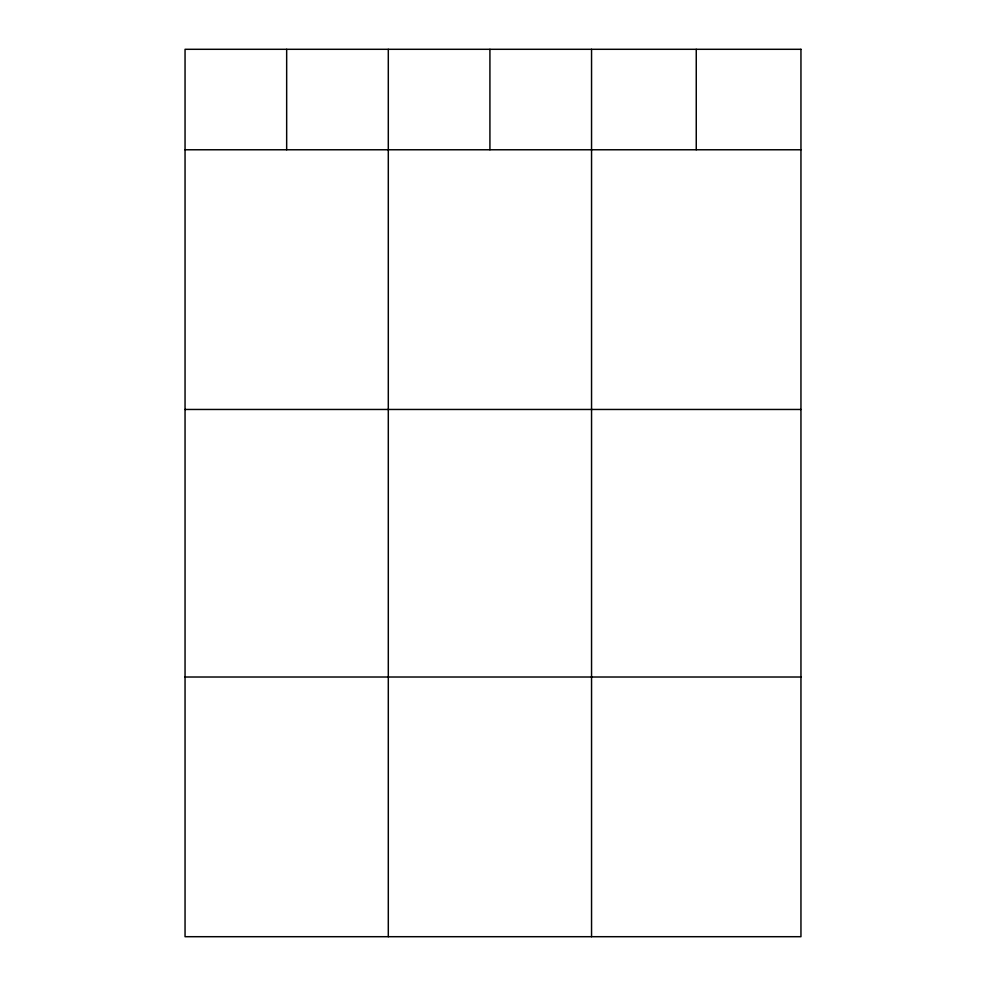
<?xml version="1.0" encoding="UTF-8"?>
<svg xmlns="http://www.w3.org/2000/svg" width="986" height="986" viewBox="0 0 986 986"><rect width="100%" height="100%" fill="white"/><g stroke="black" fill="none" stroke-linecap="round" stroke-linejoin="round"><path stroke-width="1.48" d="M185.048 149.773L800.952 149.773M185.048 409.461L800.952 409.461M185.048 677.012L800.952 677.012M696.252 49.3L696.252 149.773M591.551 49.3L591.551 936.7M489.919 49.3L489.919 149.773M388.299 49.3L388.299 936.7M286.667 49.3L286.667 149.773M800.952 49.3L185.048 49.3L185.048 936.7L800.952 936.7L800.952 49.3"/></g></svg>
